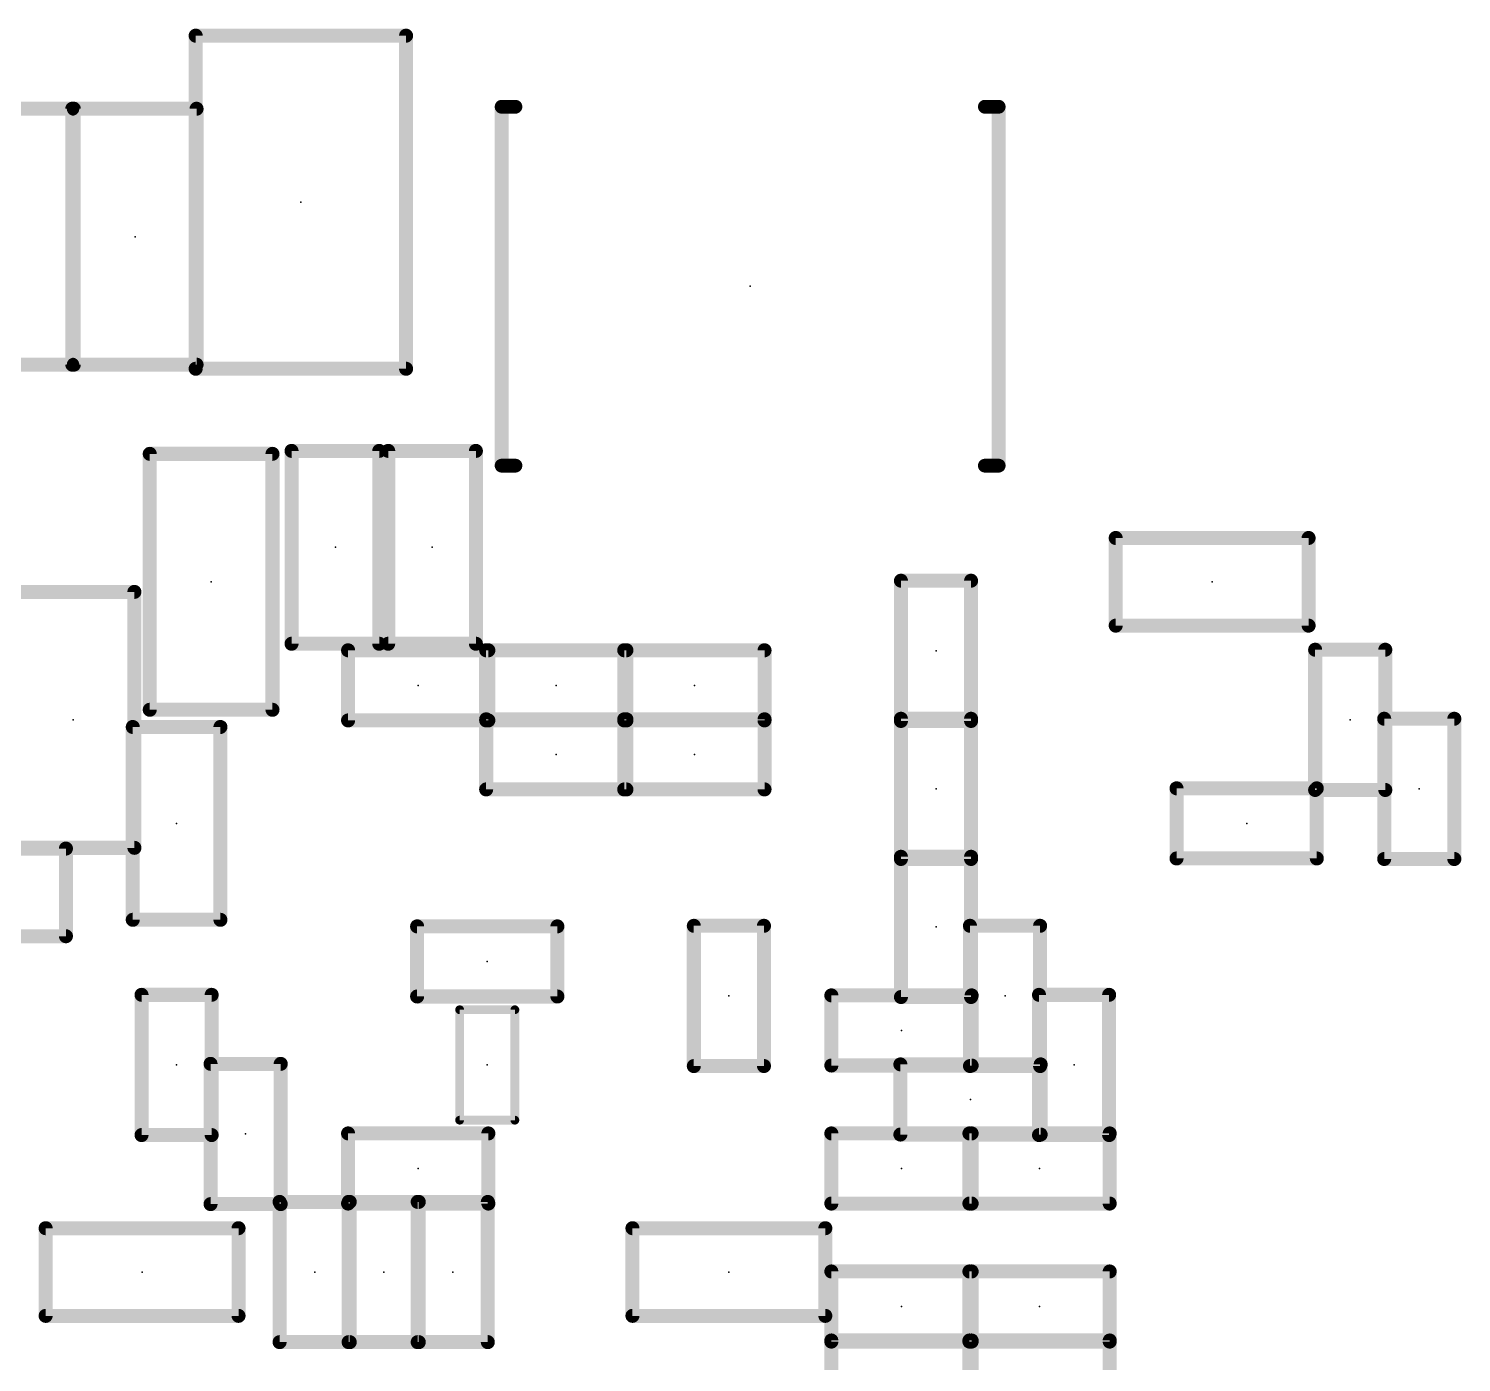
# Model space of a CAD drawing. Extents: x 0 to 169, y 0 to 191.
# Drawn here: x 72.66 to 93.41, y 131.49 to 150.81 of the extents above; entities that cross this region are included whole.
import ezdxf

# ---------------------------------------------------------------- set-up
doc = ezdxf.new("R2010")
doc.units = 0
doc.layers.add('21', color=253, linetype='CONTINUOUS')
doc.layers.add('23', color=7, linetype='CONTINUOUS')

msp = doc.modelspace()

# ---------------------------------------------------------------- linework, layer by layer
at = {"layer": '21'}
for points, const_width in [([(75.076, 145.887), (75.076, 150.713)], 0.2032), ([(75.076, 150.713), (78.124, 150.713)], 0.2032), ([(78.124, 150.713), (78.124, 145.887)], 0.2032), ([(71.511, 149.6542), (73.289, 149.6542)], 0.2032), ([(73.289, 149.6542), (73.289, 145.9458)], 0.2032), ([(73.311, 145.9458), (73.311, 149.6542)], 0.2032), ([(73.311, 149.6542), (75.089, 149.6542)], 0.2032), ([(75.089, 149.6542), (75.089, 145.9458)], 0.2032), ([(79.708, 149.683), (79.508, 149.683)], 0.2), ([(79.508, 149.683), (79.508, 144.483)], 0.2), ([(86.708, 149.683), (86.508, 149.683)], 0.2), ([(86.708, 144.483), (86.708, 149.683)], 0.2), ([(73.289, 145.9458), (71.511, 145.9458)], 0.2032), ([(75.089, 145.9458), (73.311, 145.9458)], 0.2032), ([(78.124, 145.887), (75.076, 145.887)], 0.2032), ([(74.411, 140.9458), (74.411, 144.6542)], 0.2032), ([(74.411, 144.6542), (76.189, 144.6542)], 0.2032), ([(76.189, 144.6542), (76.189, 140.9458)], 0.2032), ([(76.465, 141.903), (76.465, 144.697)], 0.2032), ([(76.465, 144.697), (77.735, 144.697)], 0.2032), ([(77.735, 144.697), (77.735, 141.903)], 0.2032), ([(77.865, 141.903), (77.865, 144.697)], 0.2032), ([(77.865, 144.697), (79.135, 144.697)], 0.2032), ([(79.135, 144.697), (79.135, 141.903)], 0.2032), ([(79.508, 144.483), (79.708, 144.483)], 0.2), ([(86.508, 144.483), (86.708, 144.483)], 0.2), ([(88.403, 143.435), (91.197, 143.435)], 0.2032), ([(88.403, 142.165), (88.403, 143.435)], 0.2032), ([(91.197, 143.435), (91.197, 142.165)], 0.2032), ([(85.292, 140.784), (85.292, 142.816)], 0.2032), ([(85.292, 142.816), (86.308, 142.816)], 0.2032), ([(86.308, 142.816), (86.308, 140.784)], 0.2032), ([(72.411, 142.6542), (74.189, 142.6542)], 0.2032), ([(74.189, 142.6542), (74.189, 138.9458)], 0.2032), ([(91.197, 142.165), (88.403, 142.165)], 0.2032), ([(77.735, 141.903), (76.465, 141.903)], 0.2032), ([(79.135, 141.903), (77.865, 141.903)], 0.2032), ([(77.284, 140.792), (77.284, 141.808)], 0.2032), ([(77.284, 141.808), (79.316, 141.808)], 0.2032), ([(79.284, 141.808), (81.316, 141.808)], 0.2032), ([(79.284, 140.792), (79.284, 141.808)], 0.2032), ([(79.316, 141.808), (79.316, 140.792)], 0.2032), ([(81.284, 141.808), (83.316, 141.808)], 0.2032), ([(81.284, 140.792), (81.284, 141.808)], 0.2032), ([(81.316, 141.808), (81.316, 140.792)], 0.2032), ([(83.316, 141.808), (83.316, 140.792)], 0.2032), ([(91.292, 139.784), (91.292, 141.816)], 0.2032), ([(91.292, 141.816), (92.308, 141.816)], 0.2032), ([(92.308, 141.816), (92.308, 139.784)], 0.2032), ([(76.189, 140.9458), (74.411, 140.9458)], 0.2032), ([(85.292, 138.784), (85.292, 140.816)], 0.2032), ([(85.292, 140.816), (86.308, 140.816)], 0.2032), ([(86.308, 140.816), (86.308, 138.784)], 0.2032), ([(92.292, 138.784), (92.292, 140.816)], 0.2032), ([(92.292, 140.816), (93.308, 140.816)], 0.2032), ([(93.308, 140.816), (93.308, 138.784)], 0.2032), ([(74.165, 137.903), (74.165, 140.697)], 0.2032), ([(74.165, 140.697), (75.435, 140.697)], 0.2032), ([(75.435, 140.697), (75.435, 137.903)], 0.2032), ([(79.316, 140.792), (77.284, 140.792)], 0.2032), ([(79.284, 140.808), (81.316, 140.808)], 0.2032), ([(79.284, 139.792), (79.284, 140.808)], 0.2032), ([(81.316, 140.792), (79.284, 140.792)], 0.2032), ([(81.284, 139.792), (81.284, 140.808)], 0.2032), ([(81.284, 140.808), (83.316, 140.808)], 0.2032), ([(83.316, 140.792), (81.284, 140.792)], 0.2032), ([(81.316, 140.808), (81.316, 139.792)], 0.2032), ([(83.316, 140.808), (83.316, 139.792)], 0.2032), ([(86.308, 140.784), (85.292, 140.784)], 0.2032), ([(81.316, 139.792), (79.284, 139.792)], 0.2032), ([(83.316, 139.792), (81.284, 139.792)], 0.2032), ([(89.284, 138.792), (89.284, 139.808)], 0.2032), ([(89.284, 139.808), (91.316, 139.808)], 0.2032), ([(92.308, 139.784), (91.292, 139.784)], 0.2032), ([(91.316, 139.808), (91.316, 138.792)], 0.2032), ([(74.189, 138.9458), (72.411, 138.9458)], 0.2032), ([(70.403, 138.935), (73.197, 138.935)], 0.2032), ([(73.197, 138.935), (73.197, 137.665)], 0.2032), ([(85.292, 136.784), (85.292, 138.816)], 0.2032), ([(85.292, 138.816), (86.308, 138.816)], 0.2032), ([(86.308, 138.784), (85.292, 138.784)], 0.2032), ([(86.308, 138.816), (86.308, 136.784)], 0.2032), ([(91.316, 138.792), (89.284, 138.792)], 0.2032), ([(93.308, 138.784), (92.292, 138.784)], 0.2032), ([(75.435, 137.903), (74.165, 137.903)], 0.2032), ([(78.284, 136.792), (78.284, 137.808)], 0.2032), ([(78.284, 137.808), (80.316, 137.808)], 0.2032), ([(80.316, 137.808), (80.316, 136.792)], 0.2032), ([(82.292, 135.784), (82.292, 137.816)], 0.2032), ([(82.292, 137.816), (83.308, 137.816)], 0.2032), ([(83.308, 137.816), (83.308, 135.784)], 0.2032), ([(86.292, 135.784), (86.292, 137.816)], 0.2032), ([(86.292, 137.816), (87.308, 137.816)], 0.2032), ([(87.308, 137.816), (87.308, 135.784)], 0.2032), ([(73.197, 137.665), (70.403, 137.665)], 0.2032), ([(74.292, 134.784), (74.292, 136.816)], 0.2032), ([(74.292, 136.816), (75.308, 136.816)], 0.2032), ([(75.308, 136.816), (75.308, 134.784)], 0.2032), ([(80.316, 136.792), (78.284, 136.792)], 0.2032), ([(84.284, 135.792), (84.284, 136.808)], 0.2032), ([(84.284, 136.808), (86.316, 136.808)], 0.2032), ([(86.308, 136.784), (85.292, 136.784)], 0.2032), ([(86.316, 136.808), (86.316, 135.792)], 0.2032), ([(87.292, 134.784), (87.292, 136.816)], 0.2032), ([(87.292, 136.816), (88.308, 136.816)], 0.2032), ([(88.308, 136.816), (88.308, 134.784)], 0.2032), ([(78.9, 136.6), (79.7, 136.6)], 0.127), ([(78.9, 135), (78.9, 136.6)], 0.127), ([(79.7, 136.6), (79.7, 135)], 0.127), ([(75.292, 133.784), (75.292, 135.816)], 0.2032), ([(75.292, 135.816), (76.308, 135.816)], 0.2032), ([(76.308, 135.816), (76.308, 133.784)], 0.2032), ([(83.308, 135.784), (82.292, 135.784)], 0.2032), ([(86.316, 135.792), (84.284, 135.792)], 0.2032), ([(85.284, 135.808), (87.316, 135.808)], 0.2032), ([(85.284, 134.792), (85.284, 135.808)], 0.2032), ([(87.308, 135.784), (86.292, 135.784)], 0.2032), ([(87.316, 135.808), (87.316, 134.792)], 0.2032), ([(77.284, 133.792), (77.284, 134.808)], 0.2032), ([(77.284, 134.808), (79.316, 134.808)], 0.2032), ([(79.7, 135), (78.9, 135)], 0.127), ([(79.316, 134.808), (79.316, 133.792)], 0.2032), ([(84.284, 134.808), (86.316, 134.808)], 0.2032), ([(84.284, 133.792), (84.284, 134.808)], 0.2032), ([(87.316, 134.792), (85.284, 134.792)], 0.2032), ([(86.284, 133.792), (86.284, 134.808)], 0.2032), ([(86.284, 134.808), (88.316, 134.808)], 0.2032), ([(86.316, 134.808), (86.316, 133.792)], 0.2032), ([(88.316, 134.808), (88.316, 133.792)], 0.2032), ([(75.308, 134.784), (74.292, 134.784)], 0.2032), ([(88.308, 134.784), (87.292, 134.784)], 0.2032), ([(76.308, 133.784), (75.292, 133.784)], 0.2032), ([(76.292, 131.784), (76.292, 133.816)], 0.2032), ([(76.292, 133.816), (77.308, 133.816)], 0.2032), ([(79.316, 133.792), (77.284, 133.792)], 0.2032), ([(77.292, 131.784), (77.292, 133.816)], 0.2032), ([(77.292, 133.816), (78.308, 133.816)], 0.2032), ([(77.308, 133.816), (77.308, 131.784)], 0.2032), ([(78.292, 131.784), (78.292, 133.816)], 0.2032), ([(78.292, 133.816), (79.308, 133.816)], 0.2032), ([(78.308, 133.816), (78.308, 131.784)], 0.2032), ([(79.308, 133.816), (79.308, 131.784)], 0.2032), ([(86.316, 133.792), (84.284, 133.792)], 0.2032), ([(88.316, 133.792), (86.284, 133.792)], 0.2032), ([(72.903, 133.435), (75.697, 133.435)], 0.2032), ([(72.903, 132.165), (72.903, 133.435)], 0.2032), ([(75.697, 133.435), (75.697, 132.165)], 0.2032), ([(81.403, 133.435), (84.197, 133.435)], 0.2032), ([(81.403, 132.165), (81.403, 133.435)], 0.2032), ([(84.197, 133.435), (84.197, 132.165)], 0.2032), ([(84.284, 132.808), (86.316, 132.808)], 0.2032), ([(84.284, 131.792), (84.284, 132.808)], 0.2032), ([(86.284, 132.808), (88.316, 132.808)], 0.2032), ([(86.284, 131.792), (86.284, 132.808)], 0.2032), ([(86.316, 132.808), (86.316, 131.792)], 0.2032), ([(88.316, 132.808), (88.316, 131.792)], 0.2032), ([(75.697, 132.165), (72.903, 132.165)], 0.2032), ([(84.197, 132.165), (81.403, 132.165)], 0.2032), ([(77.308, 131.784), (76.292, 131.784)], 0.2032), ([(78.308, 131.784), (77.292, 131.784)], 0.2032), ([(79.308, 131.784), (78.292, 131.784)], 0.2032), ([(84.284, 131.808), (86.316, 131.808)], 0.2032), ([(84.284, 130.792), (84.284, 131.808)], 0.2032), ([(86.316, 131.792), (84.284, 131.792)], 0.2032), ([(86.284, 131.808), (88.316, 131.808)], 0.2032), ([(86.284, 130.792), (86.284, 131.808)], 0.2032), ([(88.316, 131.792), (86.284, 131.792)], 0.2032), ([(86.316, 131.808), (86.316, 130.792)], 0.2032), ([(88.316, 131.808), (88.316, 130.792)], 0.2032)]:
    msp.add_lwpolyline(points, dxfattribs=dict(at, const_width=const_width))
for points, const_width in [([(75.1268, 150.713, 1), (75.0252, 150.713)], 0.1016), ([(75.076, 150.7638, 1), (75.076, 150.6622)], 0.1016), ([(78.1748, 150.713, 1), (78.0732, 150.713)], 0.1016), ([(78.124, 150.6622, 1), (78.124, 150.7638)], 0.1016), ([(73.3398, 149.6542, 1), (73.2382, 149.6542)], 0.1016), ([(73.3618, 149.6542, 1), (73.2602, 149.6542)], 0.1016), ([(73.311, 149.705, 1), (73.311, 149.6034)], 0.1016), ([(73.289, 149.6034, 1), (73.289, 149.705)], 0.1016), ([(75.1398, 149.6542, 1), (75.0382, 149.6542)], 0.1016), ([(75.089, 149.6034, 1), (75.089, 149.705)], 0.1016), ([(79.508, 149.733, 1), (79.508, 149.633)], 0.1), ([(79.558, 149.683, 1), (79.458, 149.683)], 0.1), ([(79.708, 149.633, 1), (79.708, 149.733)], 0.1), ([(86.508, 149.733, 1), (86.508, 149.633)], 0.1), ([(86.758, 149.683, 1), (86.658, 149.683)], 0.1), ([(86.708, 149.633, 1), (86.708, 149.733)], 0.1), ([(73.2382, 145.9458, 1), (73.3398, 145.9458)], 0.1016), ([(73.311, 145.9966, 1), (73.311, 145.895)], 0.1016), ([(73.2602, 145.9458, 1), (73.3618, 145.9458)], 0.1016), ([(73.289, 145.895, 1), (73.289, 145.9966)], 0.1016), ([(75.076, 145.9378, 1), (75.076, 145.8362)], 0.1016), ([(75.0252, 145.887, 1), (75.1268, 145.887)], 0.1016), ([(75.0382, 145.9458, 1), (75.1398, 145.9458)], 0.1016), ([(75.089, 145.895, 1), (75.089, 145.9966)], 0.1016), ([(78.0732, 145.887, 1), (78.1748, 145.887)], 0.1016), ([(78.124, 145.8362, 1), (78.124, 145.9378)], 0.1016), ([(74.4618, 144.6542, 1), (74.3602, 144.6542)], 0.1016), ([(74.411, 144.705, 1), (74.411, 144.6034)], 0.1016), ([(76.2398, 144.6542, 1), (76.1382, 144.6542)], 0.1016), ([(76.189, 144.6034, 1), (76.189, 144.705)], 0.1016), ([(76.5158, 144.697, 1), (76.4142, 144.697)], 0.1016), ([(76.465, 144.7478, 1), (76.465, 144.6462)], 0.1016), ([(77.7858, 144.697, 1), (77.6842, 144.697)], 0.1016), ([(77.735, 144.6462, 1), (77.735, 144.7478)], 0.1016), ([(77.9158, 144.697, 1), (77.8142, 144.697)], 0.1016), ([(77.865, 144.7478, 1), (77.865, 144.6462)], 0.1016), ([(79.1858, 144.697, 1), (79.0842, 144.697)], 0.1016), ([(79.135, 144.6462, 1), (79.135, 144.7478)], 0.1016), ([(79.508, 144.533, 1), (79.508, 144.433)], 0.1), ([(79.458, 144.483, 1), (79.558, 144.483)], 0.1), ([(79.708, 144.433, 1), (79.708, 144.533)], 0.1), ([(86.508, 144.533, 1), (86.508, 144.433)], 0.1), ([(86.658, 144.483, 1), (86.758, 144.483)], 0.1), ([(86.708, 144.433, 1), (86.708, 144.533)], 0.1), ([(88.403, 143.4858, 1), (88.403, 143.3842)], 0.1016), ([(88.4538, 143.435, 1), (88.3522, 143.435)], 0.1016), ([(91.2478, 143.435, 1), (91.1462, 143.435)], 0.1016), ([(91.197, 143.3842, 1), (91.197, 143.4858)], 0.1016), ([(85.3428, 142.816, 1), (85.2412, 142.816)], 0.1016), ([(85.292, 142.8668, 1), (85.292, 142.7652)], 0.1016), ([(86.3588, 142.816, 1), (86.2572, 142.816)], 0.1016), ([(86.308, 142.7652, 1), (86.308, 142.8668)], 0.1016), ([(74.2398, 142.6542, 1), (74.1382, 142.6542)], 0.1016), ([(74.189, 142.6034, 1), (74.189, 142.705)], 0.1016), ([(88.403, 142.2158, 1), (88.403, 142.1142)], 0.1016), ([(88.3522, 142.165, 1), (88.4538, 142.165)], 0.1016), ([(91.1462, 142.165, 1), (91.2478, 142.165)], 0.1016), ([(91.197, 142.1142, 1), (91.197, 142.2158)], 0.1016), ([(76.465, 141.9538, 1), (76.465, 141.8522)], 0.1016), ([(76.4142, 141.903, 1), (76.5158, 141.903)], 0.1016), ([(77.6842, 141.903, 1), (77.7858, 141.903)], 0.1016), ([(77.735, 141.8522, 1), (77.735, 141.9538)], 0.1016), ([(77.865, 141.9538, 1), (77.865, 141.8522)], 0.1016), ([(77.8142, 141.903, 1), (77.9158, 141.903)], 0.1016), ([(79.0842, 141.903, 1), (79.1858, 141.903)], 0.1016), ([(79.135, 141.8522, 1), (79.135, 141.9538)], 0.1016), ([(77.3348, 141.808, 1), (77.2332, 141.808)], 0.1016), ([(77.284, 141.8588, 1), (77.284, 141.7572)], 0.1016), ([(79.284, 141.8588, 1), (79.284, 141.7572)], 0.1016), ([(79.3348, 141.808, 1), (79.2332, 141.808)], 0.1016), ([(79.3668, 141.808, 1), (79.2652, 141.808)], 0.1016), ([(79.316, 141.7572, 1), (79.316, 141.8588)], 0.1016), ([(81.284, 141.8588, 1), (81.284, 141.7572)], 0.1016), ([(81.3348, 141.808, 1), (81.2332, 141.808)], 0.1016), ([(81.3668, 141.808, 1), (81.2652, 141.808)], 0.1016), ([(81.316, 141.7572, 1), (81.316, 141.8588)], 0.1016), ([(83.3668, 141.808, 1), (83.2652, 141.808)], 0.1016), ([(83.316, 141.7572, 1), (83.316, 141.8588)], 0.1016), ([(91.3428, 141.816, 1), (91.2412, 141.816)], 0.1016), ([(91.292, 141.8668, 1), (91.292, 141.7652)], 0.1016), ([(92.3588, 141.816, 1), (92.2572, 141.816)], 0.1016), ([(92.308, 141.7652, 1), (92.308, 141.8668)], 0.1016), ([(74.411, 140.9966, 1), (74.411, 140.895)], 0.1016), ([(74.3602, 140.9458, 1), (74.4618, 140.9458)], 0.1016), ([(76.1382, 140.9458, 1), (76.2398, 140.9458)], 0.1016), ([(76.189, 140.895, 1), (76.189, 140.9966)], 0.1016), ([(85.3428, 140.816, 1), (85.2412, 140.816)], 0.1016), ([(85.292, 140.8668, 1), (85.292, 140.7652)], 0.1016), ([(86.3588, 140.816, 1), (86.2572, 140.816)], 0.1016), ([(86.308, 140.7652, 1), (86.308, 140.8668)], 0.1016), ([(92.3428, 140.816, 1), (92.2412, 140.816)], 0.1016), ([(92.292, 140.8668, 1), (92.292, 140.7652)], 0.1016), ([(93.3588, 140.816, 1), (93.2572, 140.816)], 0.1016), ([(93.308, 140.7652, 1), (93.308, 140.8668)], 0.1016), ([(74.2158, 140.697, 1), (74.1142, 140.697)], 0.1016), ([(74.165, 140.7478, 1), (74.165, 140.6462)], 0.1016), ([(75.4858, 140.697, 1), (75.3842, 140.697)], 0.1016), ([(75.435, 140.6462, 1), (75.435, 140.7478)], 0.1016), ([(77.284, 140.8428, 1), (77.284, 140.7412)], 0.1016), ([(77.2332, 140.792, 1), (77.3348, 140.792)], 0.1016), ([(79.284, 140.8588, 1), (79.284, 140.7572)], 0.1016), ([(79.3348, 140.808, 1), (79.2332, 140.808)], 0.1016), ([(79.284, 140.8428, 1), (79.284, 140.7412)], 0.1016), ([(79.2332, 140.792, 1), (79.3348, 140.792)], 0.1016), ([(79.2652, 140.792, 1), (79.3668, 140.792)], 0.1016), ([(79.316, 140.7412, 1), (79.316, 140.8428)], 0.1016), ([(81.3348, 140.808, 1), (81.2332, 140.808)], 0.1016), ([(81.284, 140.8588, 1), (81.284, 140.7572)], 0.1016), ([(81.284, 140.8428, 1), (81.284, 140.7412)], 0.1016), ([(81.2332, 140.792, 1), (81.3348, 140.792)], 0.1016), ([(81.3668, 140.808, 1), (81.2652, 140.808)], 0.1016), ([(81.2652, 140.792, 1), (81.3668, 140.792)], 0.1016), ([(81.316, 140.7572, 1), (81.316, 140.8588)], 0.1016), ([(81.316, 140.7412, 1), (81.316, 140.8428)], 0.1016), ([(83.3668, 140.808, 1), (83.2652, 140.808)], 0.1016), ([(83.2652, 140.792, 1), (83.3668, 140.792)], 0.1016), ([(83.316, 140.7572, 1), (83.316, 140.8588)], 0.1016), ([(83.316, 140.7412, 1), (83.316, 140.8428)], 0.1016), ([(85.292, 140.8348, 1), (85.292, 140.7332)], 0.1016), ([(85.2412, 140.784, 1), (85.3428, 140.784)], 0.1016), ([(86.2572, 140.784, 1), (86.3588, 140.784)], 0.1016), ([(86.308, 140.7332, 1), (86.308, 140.8348)], 0.1016), ([(79.284, 139.8428, 1), (79.284, 139.7412)], 0.1016), ([(81.284, 139.8428, 1), (81.284, 139.7412)], 0.1016), ([(81.316, 139.7412, 1), (81.316, 139.8428)], 0.1016), ([(83.316, 139.7412, 1), (83.316, 139.8428)], 0.1016), ([(89.3348, 139.808, 1), (89.2332, 139.808)], 0.1016), ([(89.284, 139.8588, 1), (89.284, 139.7572)], 0.1016), ([(91.292, 139.8348, 1), (91.292, 139.7332)], 0.1016), ([(91.3668, 139.808, 1), (91.2652, 139.808)], 0.1016), ([(91.316, 139.7572, 1), (91.316, 139.8588)], 0.1016), ([(92.308, 139.7332, 1), (92.308, 139.8348)], 0.1016), ([(79.2332, 139.792, 1), (79.3348, 139.792)], 0.1016), ([(81.2332, 139.792, 1), (81.3348, 139.792)], 0.1016), ([(81.2652, 139.792, 1), (81.3668, 139.792)], 0.1016), ([(83.2652, 139.792, 1), (83.3668, 139.792)], 0.1016), ([(91.2412, 139.784, 1), (91.3428, 139.784)], 0.1016), ([(92.2572, 139.784, 1), (92.3588, 139.784)], 0.1016), ([(74.189, 138.895, 1), (74.189, 138.9966)], 0.1016), ([(73.2478, 138.935, 1), (73.1462, 138.935)], 0.1016), ([(73.197, 138.8842, 1), (73.197, 138.9858)], 0.1016), ([(74.1382, 138.9458, 1), (74.2398, 138.9458)], 0.1016), ([(85.3428, 138.816, 1), (85.2412, 138.816)], 0.1016), ([(85.292, 138.8668, 1), (85.292, 138.7652)], 0.1016), ([(85.292, 138.8348, 1), (85.292, 138.7332)], 0.1016), ([(86.3588, 138.816, 1), (86.2572, 138.816)], 0.1016), ([(86.308, 138.7652, 1), (86.308, 138.8668)], 0.1016), ([(86.308, 138.7332, 1), (86.308, 138.8348)], 0.1016), ([(89.284, 138.8428, 1), (89.284, 138.7412)], 0.1016), ([(89.2332, 138.792, 1), (89.3348, 138.792)], 0.1016), ([(91.2652, 138.792, 1), (91.3668, 138.792)], 0.1016), ([(91.316, 138.7412, 1), (91.316, 138.8428)], 0.1016), ([(92.292, 138.8348, 1), (92.292, 138.7332)], 0.1016), ([(93.308, 138.7332, 1), (93.308, 138.8348)], 0.1016), ([(85.2412, 138.784, 1), (85.3428, 138.784)], 0.1016), ([(86.2572, 138.784, 1), (86.3588, 138.784)], 0.1016), ([(92.2412, 138.784, 1), (92.3428, 138.784)], 0.1016), ([(93.2572, 138.784, 1), (93.3588, 138.784)], 0.1016), ([(74.165, 137.9538, 1), (74.165, 137.8522)], 0.1016), ([(74.1142, 137.903, 1), (74.2158, 137.903)], 0.1016), ([(75.3842, 137.903, 1), (75.4858, 137.903)], 0.1016), ([(75.435, 137.8522, 1), (75.435, 137.9538)], 0.1016), ([(78.3348, 137.808, 1), (78.2332, 137.808)], 0.1016), ([(78.284, 137.8588, 1), (78.284, 137.7572)], 0.1016), ([(80.3668, 137.808, 1), (80.2652, 137.808)], 0.1016), ([(80.316, 137.7572, 1), (80.316, 137.8588)], 0.1016), ([(82.3428, 137.816, 1), (82.2412, 137.816)], 0.1016), ([(82.292, 137.8668, 1), (82.292, 137.7652)], 0.1016), ([(83.3588, 137.816, 1), (83.2572, 137.816)], 0.1016), ([(83.308, 137.7652, 1), (83.308, 137.8668)], 0.1016), ([(86.3428, 137.816, 1), (86.2412, 137.816)], 0.1016), ([(86.292, 137.8668, 1), (86.292, 137.7652)], 0.1016), ([(87.3588, 137.816, 1), (87.2572, 137.816)], 0.1016), ([(87.308, 137.7652, 1), (87.308, 137.8668)], 0.1016), ([(73.1462, 137.665, 1), (73.2478, 137.665)], 0.1016), ([(73.197, 137.6142, 1), (73.197, 137.7158)], 0.1016), ([(74.3428, 136.816, 1), (74.2412, 136.816)], 0.1016), ([(74.292, 136.8668, 1), (74.292, 136.7652)], 0.1016), ([(75.3588, 136.816, 1), (75.2572, 136.816)], 0.1016), ([(75.308, 136.7652, 1), (75.308, 136.8668)], 0.1016), ([(78.284, 136.8428, 1), (78.284, 136.7412)], 0.1016), ([(78.2332, 136.792, 1), (78.3348, 136.792)], 0.1016), ([(80.2652, 136.792, 1), (80.3668, 136.792)], 0.1016), ([(80.316, 136.7412, 1), (80.316, 136.8428)], 0.1016), ([(84.3348, 136.808, 1), (84.2332, 136.808)], 0.1016), ([(84.284, 136.8588, 1), (84.284, 136.7572)], 0.1016), ([(85.292, 136.8348, 1), (85.292, 136.7332)], 0.1016), ([(85.2412, 136.784, 1), (85.3428, 136.784)], 0.1016), ([(86.2572, 136.784, 1), (86.3588, 136.784)], 0.1016), ([(86.3668, 136.808, 1), (86.2652, 136.808)], 0.1016), ([(86.308, 136.7332, 1), (86.308, 136.8348)], 0.1016), ([(86.316, 136.7572, 1), (86.316, 136.8588)], 0.1016), ([(87.3428, 136.816, 1), (87.2412, 136.816)], 0.1016), ([(87.292, 136.8668, 1), (87.292, 136.7652)], 0.1016), ([(88.3588, 136.816, 1), (88.2572, 136.816)], 0.1016), ([(88.308, 136.7652, 1), (88.308, 136.8668)], 0.1016), ([(78.9318, 136.6, 1), (78.8683, 136.6)], 0.0635), ([(78.9, 136.6317, 1), (78.9, 136.5683)], 0.0635), ([(79.7318, 136.6, 1), (79.6683, 136.6)], 0.0635), ([(79.7, 136.5683, 1), (79.7, 136.6317)], 0.0635), ([(75.3428, 135.816, 1), (75.2412, 135.816)], 0.1016), ([(75.292, 135.8668, 1), (75.292, 135.7652)], 0.1016), ([(76.3588, 135.816, 1), (76.2572, 135.816)], 0.1016), ([(76.308, 135.7652, 1), (76.308, 135.8668)], 0.1016), ([(82.292, 135.8348, 1), (82.292, 135.7332)], 0.1016), ([(82.2412, 135.784, 1), (82.3428, 135.784)], 0.1016), ([(83.2572, 135.784, 1), (83.3588, 135.784)], 0.1016), ([(83.308, 135.7332, 1), (83.308, 135.8348)], 0.1016), ([(84.284, 135.8428, 1), (84.284, 135.7412)], 0.1016), ([(84.2332, 135.792, 1), (84.3348, 135.792)], 0.1016), ([(85.284, 135.8588, 1), (85.284, 135.7572)], 0.1016), ([(85.3348, 135.808, 1), (85.2332, 135.808)], 0.1016), ([(86.292, 135.8348, 1), (86.292, 135.7332)], 0.1016), ([(86.2412, 135.784, 1), (86.3428, 135.784)], 0.1016), ([(86.2652, 135.792, 1), (86.3668, 135.792)], 0.1016), ([(86.316, 135.7412, 1), (86.316, 135.8428)], 0.1016), ([(87.2572, 135.784, 1), (87.3588, 135.784)], 0.1016), ([(87.3668, 135.808, 1), (87.2652, 135.808)], 0.1016), ([(87.308, 135.7332, 1), (87.308, 135.8348)], 0.1016), ([(87.316, 135.7572, 1), (87.316, 135.8588)], 0.1016), ([(77.3348, 134.808, 1), (77.2332, 134.808)], 0.1016), ([(77.284, 134.8588, 1), (77.284, 134.7572)], 0.1016), ([(78.9, 135.0317, 1), (78.9, 134.9683)], 0.0635), ([(78.8683, 135, 1), (78.9318, 135)], 0.0635), ([(79.3668, 134.808, 1), (79.2652, 134.808)], 0.1016), ([(79.316, 134.7572, 1), (79.316, 134.8588)], 0.1016), ([(79.6683, 135, 1), (79.7318, 135)], 0.0635), ([(79.7, 134.9683, 1), (79.7, 135.0317)], 0.0635), ([(84.284, 134.8588, 1), (84.284, 134.7572)], 0.1016), ([(84.3348, 134.808, 1), (84.2332, 134.808)], 0.1016), ([(85.284, 134.8428, 1), (85.284, 134.7412)], 0.1016), ([(86.3348, 134.808, 1), (86.2332, 134.808)], 0.1016), ([(86.284, 134.8588, 1), (86.284, 134.7572)], 0.1016), ([(86.3668, 134.808, 1), (86.2652, 134.808)], 0.1016), ([(86.316, 134.7572, 1), (86.316, 134.8588)], 0.1016), ([(87.316, 134.7412, 1), (87.316, 134.8428)], 0.1016), ([(88.3668, 134.808, 1), (88.2652, 134.808)], 0.1016), ([(88.316, 134.7572, 1), (88.316, 134.8588)], 0.1016), ([(74.292, 134.8348, 1), (74.292, 134.7332)], 0.1016), ([(74.2412, 134.784, 1), (74.3428, 134.784)], 0.1016), ([(75.2572, 134.784, 1), (75.3588, 134.784)], 0.1016), ([(75.308, 134.7332, 1), (75.308, 134.8348)], 0.1016), ([(85.2332, 134.792, 1), (85.3348, 134.792)], 0.1016), ([(87.292, 134.8348, 1), (87.292, 134.7332)], 0.1016), ([(87.2412, 134.784, 1), (87.3428, 134.784)], 0.1016), ([(87.2652, 134.792, 1), (87.3668, 134.792)], 0.1016), ([(88.2572, 134.784, 1), (88.3588, 134.784)], 0.1016), ([(88.308, 134.7332, 1), (88.308, 134.8348)], 0.1016), ([(75.292, 133.8348, 1), (75.292, 133.7332)], 0.1016), ([(76.3428, 133.816, 1), (76.2412, 133.816)], 0.1016), ([(76.292, 133.8668, 1), (76.292, 133.7652)], 0.1016), ([(76.308, 133.7332, 1), (76.308, 133.8348)], 0.1016), ([(77.284, 133.8428, 1), (77.284, 133.7412)], 0.1016), ([(77.3428, 133.816, 1), (77.2412, 133.816)], 0.1016), ([(77.292, 133.8668, 1), (77.292, 133.7652)], 0.1016), ([(77.3588, 133.816, 1), (77.2572, 133.816)], 0.1016), ([(77.308, 133.7652, 1), (77.308, 133.8668)], 0.1016), ([(78.3428, 133.816, 1), (78.2412, 133.816)], 0.1016), ([(78.292, 133.8668, 1), (78.292, 133.7652)], 0.1016), ([(78.3588, 133.816, 1), (78.2572, 133.816)], 0.1016), ([(78.308, 133.7652, 1), (78.308, 133.8668)], 0.1016), ([(79.3588, 133.816, 1), (79.2572, 133.816)], 0.1016), ([(79.308, 133.7652, 1), (79.308, 133.8668)], 0.1016), ([(79.316, 133.7412, 1), (79.316, 133.8428)], 0.1016), ([(84.284, 133.8428, 1), (84.284, 133.7412)], 0.1016), ([(86.284, 133.8428, 1), (86.284, 133.7412)], 0.1016), ([(86.316, 133.7412, 1), (86.316, 133.8428)], 0.1016), ([(88.316, 133.7412, 1), (88.316, 133.8428)], 0.1016), ([(75.2412, 133.784, 1), (75.3428, 133.784)], 0.1016), ([(76.2572, 133.784, 1), (76.3588, 133.784)], 0.1016), ([(77.2332, 133.792, 1), (77.3348, 133.792)], 0.1016), ([(79.2652, 133.792, 1), (79.3668, 133.792)], 0.1016), ([(84.2332, 133.792, 1), (84.3348, 133.792)], 0.1016), ([(86.2332, 133.792, 1), (86.3348, 133.792)], 0.1016), ([(86.2652, 133.792, 1), (86.3668, 133.792)], 0.1016), ([(88.2652, 133.792, 1), (88.3668, 133.792)], 0.1016), ([(72.903, 133.4858, 1), (72.903, 133.3842)], 0.1016), ([(72.9538, 133.435, 1), (72.8522, 133.435)], 0.1016), ([(75.7478, 133.435, 1), (75.6462, 133.435)], 0.1016), ([(75.697, 133.3842, 1), (75.697, 133.4858)], 0.1016), ([(81.403, 133.4858, 1), (81.403, 133.3842)], 0.1016), ([(81.4538, 133.435, 1), (81.3522, 133.435)], 0.1016), ([(84.2478, 133.435, 1), (84.1462, 133.435)], 0.1016), ([(84.197, 133.3842, 1), (84.197, 133.4858)], 0.1016), ([(84.284, 132.8588, 1), (84.284, 132.7572)], 0.1016), ([(84.3348, 132.808, 1), (84.2332, 132.808)], 0.1016), ([(86.284, 132.8588, 1), (86.284, 132.7572)], 0.1016), ([(86.3348, 132.808, 1), (86.2332, 132.808)], 0.1016), ([(86.3668, 132.808, 1), (86.2652, 132.808)], 0.1016), ([(86.316, 132.7572, 1), (86.316, 132.8588)], 0.1016), ([(88.3668, 132.808, 1), (88.2652, 132.808)], 0.1016), ([(88.316, 132.7572, 1), (88.316, 132.8588)], 0.1016), ([(72.903, 132.2158, 1), (72.903, 132.1142)], 0.1016), ([(72.8522, 132.165, 1), (72.9538, 132.165)], 0.1016), ([(75.6462, 132.165, 1), (75.7478, 132.165)], 0.1016), ([(75.697, 132.1142, 1), (75.697, 132.2158)], 0.1016), ([(81.403, 132.2158, 1), (81.403, 132.1142)], 0.1016), ([(81.3522, 132.165, 1), (81.4538, 132.165)], 0.1016), ([(84.1462, 132.165, 1), (84.2478, 132.165)], 0.1016), ([(84.197, 132.1142, 1), (84.197, 132.2158)], 0.1016), ([(76.292, 131.8348, 1), (76.292, 131.7332)], 0.1016), ([(76.2412, 131.784, 1), (76.3428, 131.784)], 0.1016), ([(77.292, 131.8348, 1), (77.292, 131.7332)], 0.1016), ([(77.2412, 131.784, 1), (77.3428, 131.784)], 0.1016), ([(77.2572, 131.784, 1), (77.3588, 131.784)], 0.1016), ([(77.308, 131.7332, 1), (77.308, 131.8348)], 0.1016), ([(78.292, 131.8348, 1), (78.292, 131.7332)], 0.1016), ([(78.2412, 131.784, 1), (78.3428, 131.784)], 0.1016), ([(78.2572, 131.784, 1), (78.3588, 131.784)], 0.1016), ([(78.308, 131.7332, 1), (78.308, 131.8348)], 0.1016), ([(79.2572, 131.784, 1), (79.3588, 131.784)], 0.1016), ([(79.308, 131.7332, 1), (79.308, 131.8348)], 0.1016), ([(84.284, 131.8588, 1), (84.284, 131.7572)], 0.1016), ([(84.3348, 131.808, 1), (84.2332, 131.808)], 0.1016), ([(84.284, 131.8428, 1), (84.284, 131.7412)], 0.1016), ([(84.2332, 131.792, 1), (84.3348, 131.792)], 0.1016), ([(86.284, 131.8588, 1), (86.284, 131.7572)], 0.1016), ([(86.3348, 131.808, 1), (86.2332, 131.808)], 0.1016), ([(86.284, 131.8428, 1), (86.284, 131.7412)], 0.1016), ([(86.2332, 131.792, 1), (86.3348, 131.792)], 0.1016), ([(86.3668, 131.808, 1), (86.2652, 131.808)], 0.1016), ([(86.2652, 131.792, 1), (86.3668, 131.792)], 0.1016), ([(86.316, 131.7572, 1), (86.316, 131.8588)], 0.1016), ([(86.316, 131.7412, 1), (86.316, 131.8428)], 0.1016), ([(88.3668, 131.808, 1), (88.2652, 131.808)], 0.1016), ([(88.2652, 131.792, 1), (88.3668, 131.792)], 0.1016), ([(88.316, 131.7572, 1), (88.316, 131.8588)], 0.1016), ([(88.316, 131.7412, 1), (88.316, 131.8428)], 0.1016)]:
    msp.add_lwpolyline(points, format="xyb", dxfattribs=dict(at, const_width=const_width))
at = {"layer": '23'}
for p in [(76.6, 148.3), (74.2, 147.8), (83.108, 147.083), (77.1, 143.3), (78.5, 143.3), (75.3, 142.8), (89.8, 142.8), (85.8, 141.8), (78.3, 141.3), (80.3, 141.3), (82.3, 141.3), (73.3, 140.8), (91.8, 140.8), (80.3, 140.3), (82.3, 140.3), (85.8, 139.8), (92.8, 139.8), (74.8, 139.3), (90.3, 139.3), (85.8, 137.8), (79.3, 137.3), (82.8, 136.8), (86.8, 136.8), (85.3, 136.3), (74.8, 135.8), (79.3, 135.8), (87.8, 135.8), (86.3, 135.3), (75.8, 134.8), (78.3, 134.3), (85.3, 134.3), (87.3, 134.3), (74.3, 132.8), (76.8, 132.8), (77.8, 132.8), (78.8, 132.8), (82.8, 132.8), (85.3, 132.3), (87.3, 132.3)]:
    msp.add_point(p, dxfattribs=at)

doc.saveas('drawing.dxf')
